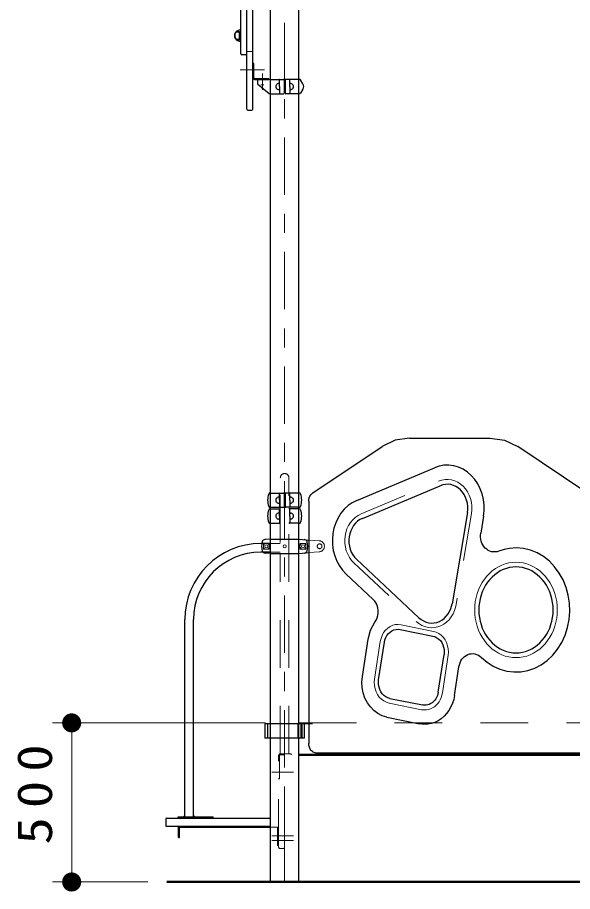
# Model space of a CAD drawing. Units: millimetres on the paper, scale 1:60. Extents: x -385 to 0, y -599 to 267.
# Drawn here: x -166.3 to -137.21, y -230.47 to -184.69 of the extents above; entities that cross this region are included whole.
import ezdxf

# ---------------------------------------------------------------- set-up
doc = ezdxf.new("R2010")
doc.units = ezdxf.units.MM
doc.linetypes.add('USER1', pattern=[4.5, 2.5, -2])
doc.linetypes.add('USER2', pattern=[6, 3, -1, 1, -1])
doc.layers.add('LY_1', color=7, linetype='Continuous', lineweight=25)
doc.styles.add('ＭＳ ゴシック', font='')
doc.styles.get('ＭＳ ゴシック').set_extended_font_data('MS Gothic')

# ---------------------------------------------------------------- blocks, each defined once
blk = doc.blocks.new('filled_dot')
at = {"color": 0, "linetype": 'Continuous', "lineweight": -2, "const_width": 1.25}
blk.add_lwpolyline([(-0.625, 0, 1), (0.625, 0, 1)], format="xyb", close=True, dxfattribs=at)

msp = doc.modelspace()

# ---------------------------------------------------------------- linework, layer by layer
at = {"layer": 'LY_1'}
for p, q in [((-154.596, -186.586), (-154.596, -177.52)), ((-154.28, -189.493), (-154.28, -177.52)), ((-153.963, -189.493), (-153.963, -177.686)), ((-153.039, -229.97), (-153.039, -180.319)), ((-151.554, -229.97), (-151.554, -180.319)), ((-154.817, -185.411), (-154.663, -185.411)), ((-154.74, -185.411), (-154.663, -185.42)), ((-154.663, -185.861), (-154.663, -185.411)), ((-154.831, -185.445), (-154.663, -185.445)), ((-154.831, -185.828), (-154.663, -185.828)), ((-154.817, -185.861), (-154.663, -185.861)), ((-154.74, -185.861), (-154.663, -185.853)), ((-154.663, -185.55), (-154.596, -185.55)), ((-154.663, -185.723), (-154.596, -185.723)), ((-154.33, -186.636), (-154.546, -186.636)), ((-153.91, -187.095), (-153.963, -187.095)), ((-153.91, -187.848), (-153.91, -187.095)), ((-153.883, -187.875), (-153.13, -187.875)), ((-153.883, -187.928), (-153.13, -187.928)), ((-153.713, -187.981), (-153.713, -188.154)), ((-153.067, -187.928), (-153.681, -187.949)), ((-153.13, -187.928), (-153.13, -187.875)), ((-153.065, -187.928), (-152.355, -187.928)), ((-152.567, -188.148), (-152.6, -188.147)), ((-152.567, -188.303), (-152.567, -187.945)), ((-152.321, -187.961), (-152.321, -188.645)), ((-152.271, -187.961), (-152.271, -188.645)), ((-151.528, -187.928), (-152.238, -187.928)), ((-152.025, -188.303), (-152.025, -187.945)), ((-152.025, -188.148), (-151.992, -188.147)), ((-151.337, -188.167), (-151.472, -187.958)), ((-153.701, -188.18), (-153.107, -188.663)), ((-152.567, -188.458), (-152.6, -188.459)), ((-152.567, -188.303), (-152.567, -188.661)), ((-152.025, -188.303), (-152.025, -188.661)), ((-152.025, -188.458), (-151.992, -188.459)), ((-151.337, -188.439), (-151.472, -188.647)), ((-153.065, -188.678), (-152.355, -188.678)), ((-151.53, -188.678), (-152.238, -188.678)), ((-154.23, -189.543), (-154.013, -189.543)), ((-145.749, -206.72), (-141.523, -206.72)), ((-150.817, -209.582), (-147.193, -207.166)), ((-136.455, -209.582), (-140.079, -207.166)), ((-148.516, -209.982), (-144.447, -208.272)), ((-148.22, -210.922), (-144.151, -209.212)), ((-153.065, -209.595), (-152.355, -209.595)), ((-152.567, -209.97), (-152.567, -209.611)), ((-152.321, -209.628), (-152.321, -210.311)), ((-152.271, -209.628), (-152.271, -210.311)), ((-151.528, -209.595), (-152.238, -209.595)), ((-152.025, -209.97), (-152.025, -209.611)), ((-152.567, -209.815), (-152.6, -209.814)), ((-152.567, -210.124), (-152.6, -210.125)), ((-152.567, -209.97), (-152.567, -210.328)), ((-152.025, -209.815), (-151.992, -209.814)), ((-152.025, -209.97), (-152.025, -210.328)), ((-152.025, -210.124), (-151.992, -210.125)), ((-151.033, -210.015), (-151.033, -222.72)), ((-153.065, -210.428), (-152.523, -210.428)), ((-153.063, -210.345), (-152.355, -210.345)), ((-152.567, -210.803), (-152.567, -210.445)), ((-151.528, -210.345), (-152.238, -210.345)), ((-151.528, -210.428), (-152.07, -210.428)), ((-152.025, -210.803), (-152.025, -210.445)), ((-152.567, -210.648), (-152.6, -210.647)), ((-152.567, -210.958), (-152.6, -210.959)), ((-152.567, -210.803), (-152.567, -211.161)), ((-152.025, -210.648), (-151.992, -210.647)), ((-152.025, -210.803), (-152.025, -211.161)), ((-152.025, -210.958), (-151.992, -210.959)), ((-142.718, -210.624), (-143.518, -215.394)), ((-141.867, -210.814), (-142.015, -211.694)), ((-153.063, -211.178), (-152.523, -211.178)), ((-151.528, -211.178), (-152.07, -211.178)), ((-153.039, -212.243), (-153.546, -212.243)), ((-153.063, -212.011), (-153.326, -212.034)), ((-153.063, -212.011), (-151.529, -212.011)), ((-151.53, -212.011), (-151.005, -212.057)), ((-153.039, -212.696), (-153.546, -212.696)), ((-153.063, -212.761), (-153.326, -212.738)), ((-153.063, -212.761), (-151.529, -212.761)), ((-151.53, -212.761), (-151.005, -212.715)), ((-148.531, -213.067), (-145.262, -216.128)), ((-149.076, -213.844), (-147.655, -215.175)), ((-157.523, -226.561), (-157.523, -216.22)), ((-157.07, -226.561), (-157.07, -216.22)), ((-146.234, -216.74), (-144.528, -217.088)), ((-148.224, -219.212), (-147.923, -217.243)), ((-147.371, -219.386), (-147.07, -217.416)), ((-144.243, -220.023), (-143.943, -218.053)), ((-143.391, -220.196), (-143.162, -218.697)), ((-146.785, -220.351), (-145.08, -220.699)), ((-146.936, -221.336), (-145.23, -221.683)), ((-153.326, -221.69), (-153.326, -222.44)), ((-150.838, -221.69), (-153.326, -221.69)), ((-153.188, -221.69), (-153.188, -222.44)), ((-151.601, -221.69), (-151.601, -222.44)), ((-151.554, -221.636), (-150.838, -221.636)), ((-151.445, -221.69), (-151.445, -222.44)), ((-151.395, -221.69), (-151.395, -222.44)), ((-151.266, -221.69), (-151.266, -222.44)), ((-151.266, -222.44), (-153.326, -222.44)), ((-136.672, -223.22), (-150.6, -223.22)), ((-157.88, -226.636), (-157.88, -226.561)), ((-157.88, -226.561), (-156.046, -226.561)), ((-157.59, -226.561), (-157.523, -226.495)), ((-157.003, -226.561), (-157.07, -226.495)), ((-156.713, -226.636), (-156.713, -226.561)), ((-156.046, -226.636), (-156.046, -226.561)), ((-158.53, -226.686), (-158.53, -227.003)), ((-158.48, -226.636), (-153.039, -226.636)), ((-158.48, -227.053), (-153.039, -227.053)), ((-157.863, -227.636), (-157.863, -227.053)), ((-157.81, -227.106), (-153.039, -227.106)), ((-157.81, -227.636), (-157.81, -227.106)), ((-157.863, -227.636), (-157.81, -227.636))]:
    msp.add_line(p, q, dxfattribs=at)
at = {"layer": 'LY_1', "linetype": 'USER2', "lineweight": 13}
for p, q in [((-152.296, -229.97), (-152.296, -179.97)), ((-154.633, -187.428), (-153.359, -187.428)), ((-153.463, -188.471), (-153.463, -187.617))]:
    msp.add_line(p, q, dxfattribs=at)
at = {"layer": 'LY_1', "linetype": 'USER1', "lineweight": 13}
for p, q in [((-154.28, -186.47), (-153.963, -186.47)), ((-153.546, -188.216), (-153.38, -188.216)), ((-152.523, -212.195), (-152.523, -208.803)), ((-152.07, -223.25), (-152.07, -208.803)), ((-148.294, -210.687), (-144.225, -208.977)), ((-142.505, -210.671), (-143.305, -215.442)), ((-153.046, -212.028), (-153.046, -212.745)), ((-153.039, -212.243), (-152.523, -212.243)), ((-151.546, -212.028), (-151.546, -212.745)), ((-151.005, -212.057), (-150.479, -212.096)), ((-153.039, -212.696), (-152.523, -212.696)), ((-152.523, -223.25), (-152.523, -212.745)), ((-151.005, -212.715), (-150.479, -212.677)), ((-148.667, -213.261), (-145.399, -216.322)), ((-146.196, -216.494), (-144.491, -216.841)), ((-147.584, -219.343), (-147.283, -217.373)), ((-144.03, -220.066), (-143.729, -218.096)), ((-146.823, -220.598), (-145.117, -220.945)), ((-151.033, -221.636), (-136.239, -221.636)), ((-152.613, -228.136), (-152.613, -223.356)), ((-152.56, -224.57), (-152.56, -223.356)), ((-152.53, -223.303), (-152.38, -223.303)), ((-152.506, -223.25), (-151.963, -223.25)), ((-152.296, -228.136), (-152.296, -223.386)), ((-151.963, -223.303), (-151.963, -223.25)), ((-152.972, -224.22), (-151.83, -224.22)), ((-152.613, -224.553), (-152.56, -224.553)), ((-152.613, -224.57), (-152.56, -224.57)), ((-153.039, -227.106), (-152.666, -227.106)), ((-152.666, -228.053), (-152.666, -227.106)), ((-152.972, -227.553), (-151.83, -227.553)), ((-152.972, -227.803), (-151.83, -227.803)), ((-152.666, -228.053), (-152.613, -228.053)), ((-152.53, -228.22), (-152.38, -228.22))]:
    msp.add_line(p, q, dxfattribs=at)
at = {"layer": 'LY_1', "lineweight": 13}
for p, q in [((-153.101, -212.232), (-153.409, -212.232)), ((-153.409, -212.54), (-153.409, -212.232)), ((-151.492, -212.232), (-151.184, -212.232)), ((-151.184, -212.54), (-151.184, -212.232)), ((-153.101, -212.54), (-153.409, -212.54)), ((-151.492, -212.54), (-151.184, -212.54)), ((-153.296, -221.636), (-164.458, -221.636)), ((-163.458, -229.97), (-163.458, -221.636)), ((-159.475, -229.97), (-164.458, -229.97))]:
    msp.add_line(p, q, dxfattribs=at)
at = {"layer": 'LY_1', "lineweight": 50}
for p, q in [((-135.718, -223.303), (-151.554, -223.303)), ((-158.475, -229.97), (-67.391, -229.97))]:
    msp.add_line(p, q, dxfattribs=at)
at = {"layer": 'LY_1'}
for points in [[(-154.596, -185.336), (-154.64, -185.339), (-154.682, -185.346), (-154.724, -185.359), (-154.763, -185.376), (-154.799, -185.398), (-154.832, -185.424), (-154.861, -185.454), (-154.885, -185.486), (-154.904, -185.521), (-154.918, -185.559), (-154.927, -185.597), (-154.93, -185.636), (-154.927, -185.675), (-154.918, -185.714), (-154.904, -185.751), (-154.885, -185.786), (-154.861, -185.819), (-154.832, -185.848), (-154.799, -185.874), (-154.763, -185.896), (-154.724, -185.913), (-154.682, -185.926), (-154.64, -185.934), (-154.596, -185.936)], [(-154.831, -185.445), (-154.859, -185.478), (-154.882, -185.514), (-154.899, -185.553), (-154.909, -185.594), (-154.913, -185.636), (-154.909, -185.678), (-154.899, -185.719), (-154.882, -185.758), (-154.859, -185.795), (-154.831, -185.828)], [(-145.749, -206.72), (-146.496, -206.833), (-147.193, -207.166)], [(-141.523, -206.72), (-140.776, -206.833), (-140.079, -207.166)], [(-141.867, -210.814), (-141.835, -210.52), (-141.837, -210.223), (-141.872, -209.929), (-141.941, -209.643), (-142.042, -209.37), (-142.172, -209.115), (-142.331, -208.882), (-142.515, -208.675), (-142.721, -208.497), (-142.946, -208.353), (-143.185, -208.244), (-143.434, -208.172), (-143.689, -208.139), (-143.946, -208.144), (-144.2, -208.189), (-144.447, -208.272)], [(-142.718, -210.624), (-142.7, -210.46), (-142.701, -210.296), (-142.72, -210.132), (-142.758, -209.974), (-142.814, -209.822), (-142.887, -209.68), (-142.975, -209.55), (-143.077, -209.435), (-143.192, -209.337), (-143.317, -209.257), (-143.449, -209.196), (-143.588, -209.156), (-143.73, -209.138), (-143.872, -209.141), (-144.013, -209.166), (-144.151, -209.212)], [(-151.033, -210.015), (-151.027, -209.928), (-151.007, -209.844), (-150.975, -209.765), (-150.932, -209.694), (-150.879, -209.632), (-150.817, -209.582)], [(-148.516, -209.982), (-148.751, -210.102), (-148.97, -210.256), (-149.17, -210.442), (-149.347, -210.657), (-149.498, -210.897), (-149.62, -211.158), (-149.712, -211.435), (-149.771, -211.724), (-149.797, -212.019), (-149.789, -212.316), (-149.747, -212.609), (-149.672, -212.892), (-149.565, -213.162), (-149.429, -213.414), (-149.265, -213.642), (-149.076, -213.844)], [(-148.22, -210.922), (-148.35, -210.988), (-148.472, -211.074), (-148.583, -211.177), (-148.681, -211.297), (-148.765, -211.43), (-148.833, -211.575), (-148.884, -211.729), (-148.917, -211.89), (-148.931, -212.054), (-148.927, -212.218), (-148.903, -212.381), (-148.862, -212.539), (-148.803, -212.689), (-148.727, -212.828), (-148.636, -212.955), (-148.531, -213.067)], [(-141.075, -212.641), (-141.166, -212.669), (-141.26, -212.684), (-141.354, -212.683), (-141.448, -212.669), (-141.539, -212.641), (-141.627, -212.599), (-141.708, -212.544), (-141.783, -212.477), (-141.85, -212.4), (-141.907, -212.313), (-141.954, -212.219), (-141.99, -212.118), (-142.015, -212.012), (-142.027, -211.904), (-142.027, -211.798), (-142.015, -211.694)], [(-141.986, -218.205), (-141.686, -218.459), (-141.361, -218.665), (-141.014, -218.821), (-140.653, -218.922), (-140.283, -218.967), (-139.911, -218.956), (-139.544, -218.888), (-139.188, -218.765), (-138.849, -218.588), (-138.533, -218.362), (-138.246, -218.09), (-137.992, -217.776), (-137.777, -217.427), (-137.603, -217.047), (-137.474, -216.645), (-137.392, -216.226), (-137.358, -215.799), (-137.374, -215.37), (-137.438, -214.947), (-137.55, -214.538), (-137.708, -214.149), (-137.908, -213.788), (-138.149, -213.46), (-138.424, -213.172), (-138.73, -212.928), (-139.061, -212.733), (-139.412, -212.59), (-139.775, -212.502), (-140.146, -212.47), (-140.517, -212.494), (-140.799, -212.551), (-141.075, -212.641)], [(-147.563, -216.365), (-147.495, -216.258), (-147.442, -216.139), (-147.407, -216.012), (-147.39, -215.881), (-147.391, -215.747), (-147.41, -215.616), (-147.448, -215.49), (-147.502, -215.373), (-147.572, -215.266), (-147.655, -215.175)], [(-145.262, -216.128), (-145.146, -216.223), (-145.019, -216.299), (-144.885, -216.356), (-144.746, -216.392), (-144.604, -216.406), (-144.461, -216.399), (-144.321, -216.37), (-144.185, -216.32), (-144.056, -216.25), (-143.936, -216.161), (-143.827, -216.054), (-143.731, -215.932), (-143.65, -215.796), (-143.586, -215.649), (-143.546, -215.524), (-143.518, -215.394)], [(-147.923, -217.243), (-147.794, -216.776), (-147.563, -216.365)], [(-147.07, -217.416), (-147.042, -217.29), (-146.996, -217.17), (-146.936, -217.06), (-146.86, -216.962), (-146.773, -216.878), (-146.676, -216.812), (-146.57, -216.764), (-146.46, -216.736), (-146.347, -216.728), (-146.234, -216.74)], [(-144.528, -217.088), (-144.418, -217.12), (-144.315, -217.173), (-144.219, -217.243), (-144.134, -217.329), (-144.062, -217.43), (-144.005, -217.543), (-143.963, -217.665), (-143.939, -217.792), (-143.932, -217.923), (-143.943, -218.053)], [(-143.162, -218.697), (-143.139, -218.591), (-143.105, -218.489), (-143.059, -218.394), (-143.004, -218.306), (-142.938, -218.227), (-142.864, -218.159), (-142.784, -218.102), (-142.697, -218.058), (-142.606, -218.028), (-142.513, -218.011), (-142.418, -218.009), (-142.324, -218.021), (-142.233, -218.047), (-142.145, -218.087), (-142.062, -218.14), (-141.986, -218.205)], [(-146.936, -221.336), (-147.177, -221.264), (-147.405, -221.149), (-147.615, -220.995), (-147.802, -220.804), (-147.961, -220.582), (-148.087, -220.334), (-148.178, -220.067), (-148.232, -219.786), (-148.247, -219.499), (-148.224, -219.212)], [(-146.785, -220.351), (-146.895, -220.319), (-146.999, -220.266), (-147.094, -220.196), (-147.179, -220.11), (-147.251, -220.009), (-147.309, -219.896), (-147.35, -219.774), (-147.375, -219.647), (-147.382, -219.516), (-147.371, -219.386)], [(-143.391, -220.196), (-143.434, -220.406), (-143.498, -220.609), (-143.583, -220.802), (-143.686, -220.981), (-143.807, -221.146), (-143.944, -221.293), (-144.095, -221.42), (-144.258, -221.526), (-144.431, -221.609), (-144.611, -221.668), (-144.795, -221.702), (-144.982, -221.711), (-145.106, -221.703), (-145.23, -221.683)], [(-144.243, -220.023), (-144.263, -220.118), (-144.292, -220.21), (-144.331, -220.298), (-144.378, -220.379), (-144.433, -220.454), (-144.495, -220.521), (-144.564, -220.579), (-144.638, -220.627), (-144.716, -220.665), (-144.798, -220.692), (-144.882, -220.707), (-144.967, -220.711), (-145.023, -220.707), (-145.08, -220.699)], [(-150.6, -223.22), (-150.651, -223.216), (-150.701, -223.206), (-150.75, -223.189), (-150.797, -223.165), (-150.841, -223.135), (-150.881, -223.1), (-150.918, -223.059), (-150.951, -223.013), (-150.978, -222.964), (-151, -222.911), (-151.017, -222.855), (-151.028, -222.798), (-151.032, -222.759), (-151.033, -222.72)]]:
    msp.add_lwpolyline(points, dxfattribs=at)
at = {"layer": 'LY_1', "linetype": 'USER1', "lineweight": 13}
for points in [[(-142.505, -210.671), (-142.484, -210.475), (-142.485, -210.277), (-142.508, -210.082), (-142.554, -209.891), (-142.621, -209.709), (-142.708, -209.539), (-142.814, -209.383), (-142.937, -209.245), (-143.074, -209.127), (-143.224, -209.031), (-143.383, -208.958), (-143.549, -208.91), (-143.72, -208.888), (-143.891, -208.892), (-144.06, -208.921), (-144.225, -208.977)], [(-148.294, -210.687), (-148.45, -210.766), (-148.597, -210.869), (-148.73, -210.994), (-148.848, -211.137), (-148.949, -211.297), (-149.03, -211.471), (-149.091, -211.656), (-149.13, -211.848), (-149.148, -212.045), (-149.142, -212.243), (-149.114, -212.438), (-149.064, -212.627), (-148.993, -212.807), (-148.902, -212.975), (-148.793, -213.127), (-148.667, -213.261)], [(-145.399, -216.322), (-145.259, -216.436), (-145.107, -216.528), (-144.946, -216.596), (-144.779, -216.639), (-144.609, -216.656), (-144.438, -216.647), (-144.269, -216.613), (-144.106, -216.553), (-143.951, -216.468), (-143.807, -216.361), (-143.676, -216.233), (-143.561, -216.087), (-143.464, -215.924), (-143.387, -215.747), (-143.339, -215.597), (-143.305, -215.442)], [(-147.283, -217.373), (-147.246, -217.208), (-147.188, -217.052), (-147.108, -216.909), (-147.011, -216.782), (-146.897, -216.674), (-146.77, -216.587), (-146.633, -216.525), (-146.49, -216.488), (-146.343, -216.478), (-146.196, -216.494)], [(-144.491, -216.841), (-144.348, -216.884), (-144.213, -216.952), (-144.089, -217.043), (-143.979, -217.156), (-143.885, -217.287), (-143.81, -217.433), (-143.756, -217.592), (-143.724, -217.758), (-143.715, -217.927), (-143.729, -218.096)], [(-146.823, -220.598), (-146.965, -220.555), (-147.1, -220.487), (-147.225, -220.396), (-147.335, -220.283), (-147.428, -220.152), (-147.503, -220.006), (-147.557, -219.847), (-147.589, -219.681), (-147.598, -219.512), (-147.584, -219.343)], [(-144.03, -220.066), (-144.056, -220.19), (-144.094, -220.31), (-144.144, -220.424), (-144.205, -220.53), (-144.276, -220.627), (-144.357, -220.714), (-144.447, -220.789), (-144.543, -220.852), (-144.645, -220.901), (-144.751, -220.936), (-144.86, -220.956), (-144.971, -220.961), (-145.044, -220.956), (-145.117, -220.945)]]:
    msp.add_lwpolyline(points, dxfattribs=at)
msp.add_lwpolyline([(-140.172, -213.22), (-140.361, -213.229), (-140.548, -213.257), (-140.732, -213.305), (-140.912, -213.37), (-141.087, -213.454), (-141.254, -213.554), (-141.414, -213.672), (-141.564, -213.804), (-141.703, -213.952), (-141.83, -214.113), (-141.945, -214.286), (-142.047, -214.47), (-142.134, -214.663), (-142.206, -214.864), (-142.263, -215.072), (-142.304, -215.285), (-142.329, -215.502), (-142.337, -215.72), (-142.329, -215.937), (-142.304, -216.154), (-142.263, -216.367), (-142.206, -216.575), (-142.134, -216.776), (-142.047, -216.97), (-141.945, -217.153), (-141.83, -217.326), (-141.703, -217.487), (-141.564, -217.635), (-141.414, -217.767), (-141.254, -217.885), (-141.087, -217.985), (-140.912, -218.069), (-140.732, -218.134), (-140.548, -218.182), (-140.361, -218.21), (-140.172, -218.22), (-139.983, -218.21), (-139.796, -218.182), (-139.611, -218.134), (-139.431, -218.069), (-139.257, -217.985), (-139.089, -217.885), (-138.93, -217.767), (-138.78, -217.635), (-138.641, -217.487), (-138.513, -217.326), (-138.398, -217.153), (-138.297, -216.97), (-138.21, -216.776), (-138.137, -216.575), (-138.081, -216.367), (-138.04, -216.154), (-138.015, -215.937), (-138.007, -215.72), (-138.015, -215.502), (-138.04, -215.285), (-138.081, -215.072), (-138.137, -214.864), (-138.21, -214.663), (-138.297, -214.47), (-138.398, -214.286), (-138.513, -214.113), (-138.641, -213.952), (-138.78, -213.804), (-138.93, -213.672), (-139.089, -213.554), (-139.257, -213.454), (-139.431, -213.37), (-139.611, -213.305), (-139.796, -213.257), (-139.983, -213.229)], close=True, dxfattribs=at)
at = {"layer": 'LY_1'}
msp.add_lwpolyline([(-140.172, -213.47), (-140.342, -213.478), (-140.51, -213.504), (-140.676, -213.546), (-140.838, -213.605), (-140.995, -213.68), (-141.146, -213.771), (-141.289, -213.876), (-141.424, -213.996), (-141.55, -214.129), (-141.665, -214.273), (-141.768, -214.429), (-141.859, -214.595), (-141.938, -214.769), (-142.003, -214.95), (-142.054, -215.137), (-142.091, -215.329), (-142.113, -215.523), (-142.12, -215.72), (-142.113, -215.916), (-142.091, -216.11), (-142.054, -216.302), (-142.003, -216.489), (-141.938, -216.67), (-141.859, -216.845), (-141.768, -217.01), (-141.665, -217.166), (-141.55, -217.311), (-141.424, -217.443), (-141.289, -217.563), (-141.146, -217.668), (-140.995, -217.759), (-140.838, -217.834), (-140.676, -217.893), (-140.51, -217.935), (-140.342, -217.961), (-140.172, -217.97), (-140.002, -217.961), (-139.833, -217.935), (-139.668, -217.893), (-139.505, -217.834), (-139.348, -217.759), (-139.198, -217.668), (-139.054, -217.563), (-138.919, -217.443), (-138.794, -217.311), (-138.679, -217.166), (-138.576, -217.01), (-138.484, -216.845), (-138.406, -216.67), (-138.341, -216.489), (-138.29, -216.302), (-138.253, -216.11), (-138.231, -215.916), (-138.223, -215.72), (-138.231, -215.523), (-138.253, -215.329), (-138.29, -215.137), (-138.341, -214.95), (-138.406, -214.769), (-138.484, -214.595), (-138.576, -214.429), (-138.679, -214.273), (-138.794, -214.129), (-138.919, -213.996), (-139.054, -213.876), (-139.198, -213.771), (-139.348, -213.68), (-139.505, -213.605), (-139.668, -213.546), (-139.833, -213.504), (-140.002, -213.478)], close=True, dxfattribs=at)
at = {"layer": 'LY_1', "lineweight": 13}
for centre, radius in [((-153.255, -212.386), 0.154), ((-153.255, -212.386), 0.0833), ((-152.296, -212.386), 0.0833), ((-151.338, -212.386), 0.154), ((-151.338, -212.386), 0.0833)]:
    msp.add_circle(centre, radius, dxfattribs=at)
at = {"layer": 'LY_1', "linetype": 'USER1', "lineweight": 13}
msp.add_circle((-150.463, -212.386), 0.125, dxfattribs=at)
at = {"layer": 'LY_1'}
for centre, radius, start, end in [((-154.546, -186.586), 0.05, 180, 270), ((-154.33, -186.586), 0.05, 270, 0), ((-153.883, -187.848), 0.08, 180, 270), ((-153.883, -187.848), 0.0267, 180, 270), ((-153.68, -187.983), 0.0333, 92, 180), ((-153.68, -188.154), 0.0333, 180, 227.9739), ((-152.606, -188.303), 0.156, 88, 272), ((-152.55, -187.945), 0.0167, 90, 180), ((-152.355, -187.961), 0.0333, 0, 90), ((-152.238, -187.961), 0.0333, 90, 180), ((-152.042, -187.945), 0.0167, 0, 90), ((-151.987, -188.303), 0.156, 268, 92), ((-151.528, -187.995), 0.0667, 20.8029, 90), ((-151.546, -188.303), 0.25, 0, 32.993), ((-151.546, -188.303), 0.25, 327.007, 0), ((-153.065, -188.611), 0.0667, 230.9023, 270), ((-152.55, -188.661), 0.0167, 180, 270), ((-152.355, -188.645), 0.0333, 270, 0), ((-152.238, -188.645), 0.0333, 180, 270), ((-152.042, -188.661), 0.0167, 270, 0), ((-151.528, -188.611), 0.0667, 270, 339.1971), ((-154.23, -189.493), 0.05, 180, 270), ((-154.013, -189.493), 0.05, 270, 0), ((-152.253, -209.97), 0.935, 159.1971, 200.8029), ((-153.065, -209.661), 0.0667, 90, 159.1971), ((-152.55, -209.611), 0.0167, 90, 180), ((-152.355, -209.628), 0.0333, 0, 90), ((-152.238, -209.628), 0.0333, 90, 180), ((-152.042, -209.611), 0.0167, 0, 90), ((-151.528, -209.661), 0.0667, 20.8029, 90), ((-152.339, -209.97), 0.935, 339.1971, 20.8029), ((-152.606, -209.97), 0.156, 88, 272), ((-151.987, -209.97), 0.156, 268, 92), ((-152.253, -210.803), 0.935, 159.1971, 200.8029), ((-153.065, -210.278), 0.0667, 200.8029, 270), ((-153.065, -210.495), 0.0667, 90, 159.1971), ((-152.55, -210.328), 0.0167, 180, 270), ((-152.55, -210.445), 0.0167, 90, 180), ((-152.355, -210.311), 0.0333, 270, 0), ((-152.238, -210.311), 0.0333, 180, 270), ((-152.042, -210.328), 0.0167, 270, 0), ((-152.042, -210.445), 0.0167, 0, 90), ((-151.528, -210.278), 0.0667, 270, 339.1971), ((-151.528, -210.495), 0.0667, 20.8029, 90), ((-152.339, -210.803), 0.935, 339.1971, 20.8029), ((-152.606, -210.803), 0.156, 88, 272), ((-151.987, -210.803), 0.156, 268, 92), ((-153.065, -211.111), 0.0667, 200.8029, 270), ((-152.55, -211.161), 0.0167, 180, 270), ((-152.042, -211.161), 0.0167, 270, 0), ((-151.528, -211.111), 0.0667, 270, 339.1971), ((-153.546, -216.22), 3.977, 90, 180), ((-152.671, -212.386), 0.833, 163.8038, 196.1962), ((-153.311, -212.2), 0.167, 95, 163.8038), ((-151.281, -212.2), 0.167, 16.1962, 85), ((-151.921, -212.386), 0.833, 343.8037, 16.1962), ((-153.546, -216.22), 3.523, 90, 180), ((-153.311, -212.572), 0.167, 196.1962, 265), ((-151.281, -212.572), 0.167, 275, 343.8037), ((-158.48, -226.686), 0.05, 90, 180), ((-158.48, -227.003), 0.05, 180, 270)]:
    msp.add_arc(centre, radius, start, end, dxfattribs=at)
at = {"layer": 'LY_1', "linetype": 'USER1', "lineweight": 13}
for centre, radius, start, end in [((-152.296, -208.803), 0.227, 0, 180), ((-151.53, -212.028), 0.0167, 88.0111, 180), ((-150.504, -212.386), 0.291, 275, 85), ((-151.53, -212.745), 0.0167, 180, 270), ((-152.506, -223.356), 0.107, 90, 180), ((-152.53, -223.386), 0.0833, 90, 180), ((-152.506, -223.356), 0.0533, 90, 180), ((-152.38, -223.386), 0.0833, 0, 90), ((-152.53, -228.136), 0.0833, 180, 270), ((-152.38, -228.136), 0.0833, 270, 0)]:
    msp.add_arc(centre, radius, start, end, dxfattribs=at)
at = {"layer": 'LY_1', "lineweight": 13}
for centre, start, end in [((-155.234, -212.386), 355.8705, 4.1295), ((-149.358, -212.386), 175.8705, 184.1295)]:
    msp.add_arc(centre, 2.139, start, end, dxfattribs=at)

# ---------------------------------------------------------------- block references
at = {"layer": 'LY_1', "lineweight": 13, "xscale": 0.4, "yscale": 0.4}
for p, rotation in [((-163.458, -221.636), 270), ((-163.458, -229.97), 90)]:
    msp.add_blockref('filled_dot', p, dxfattribs=dict(at, rotation=rotation))

# ---------------------------------------------------------------- texts
at = {"layer": 'LY_1', "insert": (-164.458, -225.149), "char_height": 1.833, "attachment_point": 8, "rotation": 90, "style": 'ＭＳ ゴシック'}
msp.add_mtext('\\T1.33;\\W1.15;500', dxfattribs=at)

doc.saveas('drawing.dxf')
